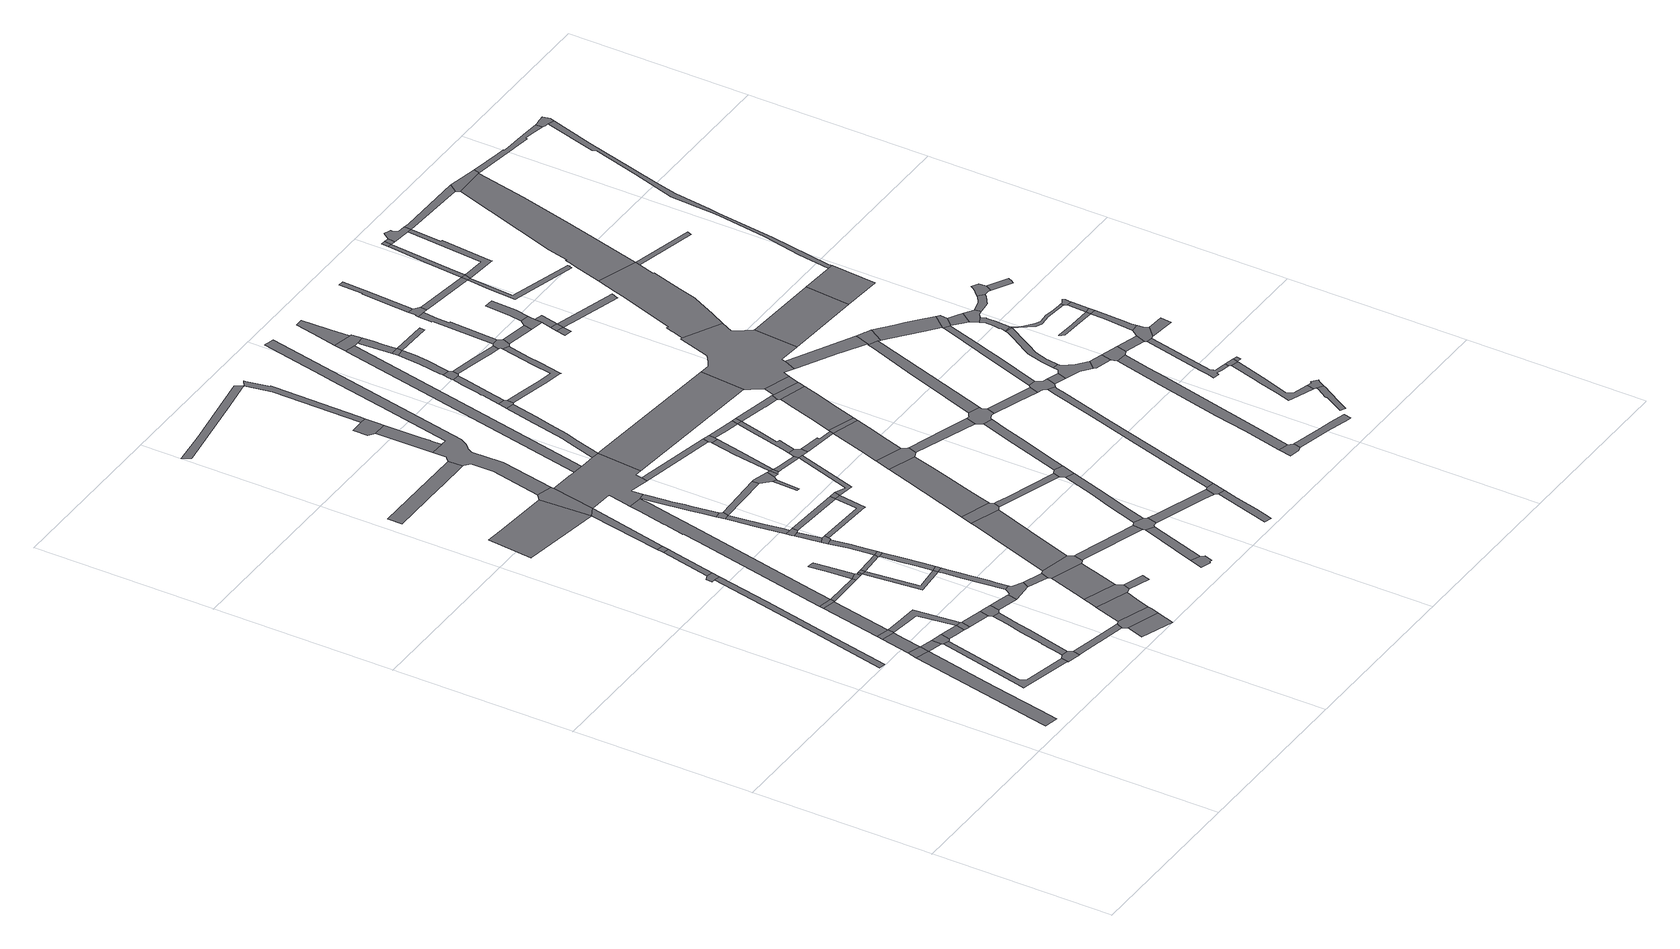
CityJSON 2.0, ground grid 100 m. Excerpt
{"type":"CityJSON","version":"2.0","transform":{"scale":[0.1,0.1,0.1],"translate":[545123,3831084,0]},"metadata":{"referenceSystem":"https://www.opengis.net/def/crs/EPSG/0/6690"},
"CityObjects":{
"road1":{"type":"Road","attributes":{"RoadStructureAttribute.sectionType":"1"},"geometry":[{"type":"MultiSurface","lod":"1","boundaries":[[[0,1,2,3,4,5,6,7,8,9]]]}]},
"road2":{"type":"Road","geometry":[{"type":"MultiSurface","lod":"1","boundaries":[[[10,0,9,11]]]}]},
"road3":{"type":"Road","attributes":{"RoadStructureAttribute.sectionType":"1"},"geometry":[{"type":"MultiSurface","lod":"1","boundaries":[[[12,13,14,15,16,17,18,19,20,21,22]]]}]},
"road4":{"type":"Road","attributes":{"RoadStructureAttribute.sectionType":"1"},"geometry":[{"type":"MultiSurface","lod":"1","boundaries":[[[23,10,11,24,25]]]}]},
"road5":{"type":"Road","attributes":{"RoadStructureAttribute.sectionType":"1"},"geometry":[{"type":"MultiSurface","lod":"1","boundaries":[[[26,27,11,9,28,29,30]]]}]},
"road6":{"type":"Road","geometry":[{"type":"MultiSurface","lod":"1","boundaries":[[[31,23,25,32,33]]]}]},
"road7":{"type":"Road","attributes":{"RoadStructureAttribute.sectionType":"1"},"geometry":[{"type":"MultiSurface","lod":"1","boundaries":[[[34,35,36,37,38,39,40,41]]]}]},
"road8":{"type":"Road","geometry":[{"type":"MultiSurface","lod":"1","boundaries":[[[30,29,42,12,22,43,44,45]]]}]},
"road9":{"type":"Road","geometry":[{"type":"MultiSurface","lod":"1","boundaries":[[[46,17,16,47,48,49,50]]]}]},
"road10":{"type":"Road","attributes":{"RoadStructureAttribute.sectionType":"1"},"geometry":[{"type":"MultiSurface","lod":"1","boundaries":[[[51,31,33,52,53]]]}]},
"road11":{"type":"Road","attributes":{"RoadStructureAttribute.sectionType":"1"},"geometry":[{"type":"MultiSurface","lod":"1","boundaries":[[[54,55,56,45,44,57,58,59,60,61]]]}]},
"road12":{"type":"Road","attributes":{"RoadStructureAttribute.sectionType":"1"},"geometry":[{"type":"MultiSurface","lod":"1","boundaries":[[[62,63,64,33,32,65,66,67,61,68]]]}]},
"road13":{"type":"Road","geometry":[{"type":"MultiSurface","lod":"1","boundaries":[[[61,60,69,70,71,68]]]}]},
"road14":{"type":"Road","attributes":{"RoadStructureAttribute.sectionType":"1"},"geometry":[{"type":"MultiSurface","lod":"1","boundaries":[[[72,73,74,75,76,77,78,79,46,50,80,81,82,83,84,85,86]]]}]},
"road15":{"type":"Road","geometry":[{"type":"MultiSurface","lod":"1","boundaries":[[[87,51,53,88,89]]]}]},
"road16":{"type":"Road","attributes":{"RoadStructureAttribute.sectionType":"1"},"geometry":[{"type":"MultiSurface","lod":"1","boundaries":[[[90,49,48,91,92,93,94,95]]]}]},
"road17":{"type":"Road","attributes":{"RoadStructureAttribute.sectionType":"1"},"geometry":[{"type":"MultiSurface","lod":"1","boundaries":[[[96,71,70,97,98]]]}]},
"road18":{"type":"Road","geometry":[{"type":"MultiSurface","lod":"1","boundaries":[[[99,100,101,34,41,102]]]}]},
"road19":{"type":"Road","attributes":{"RoadStructureAttribute.sectionType":"1"},"geometry":[{"type":"MultiSurface","lod":"1","boundaries":[[[89,88,103,104]]]}]},
"road20":{"type":"Road","geometry":[{"type":"MultiSurface","lod":"1","boundaries":[[[105,98,97,72,86,106,107,108]]]}]},
"road21":{"type":"Road","attributes":{"RoadStructureAttribute.sectionType":"1"},"geometry":[{"type":"MultiSurface","lod":"1","boundaries":[[[109,99,102,110,111]]]}]},
"road22":{"type":"Road","attributes":{"RoadStructureAttribute.sectionType":"1"},"geometry":[{"type":"MultiSurface","lod":"1","boundaries":[[[112,113,114,115,116]]]}]},
"road23":{"type":"Road","attributes":{"RoadStructureAttribute.sectionType":"1"},"geometry":[{"type":"MultiSurface","lod":"1","boundaries":[[[117,108,107,118,119]]]}]},
"road24":{"type":"Road","geometry":[{"type":"MultiSurface","lod":"1","boundaries":[[[120,121,95,94,122,112,116,123,124]]]}]},
"road25":{"type":"Road","geometry":[{"type":"MultiSurface","lod":"1","boundaries":[[[125,109,111,126]]]}]},
"road26":{"type":"Road","geometry":[{"type":"MultiSurface","lod":"1","boundaries":[[[127,104,103,128,129]]]}]},
"road27":{"type":"Road","attributes":{"function":"3","RoadStructureAttribute.sectionType":"1"},"geometry":[{"type":"MultiSurface","lod":"1","boundaries":[[[130,131,132,133,134,135]]]}]},
"road28":{"type":"Road","geometry":[{"type":"MultiSurface","lod":"1","boundaries":[[[136,137,138,139,140,141,142,143,144,104,127]]]}]},
"road29":{"type":"Road","attributes":{"RoadStructureAttribute.sectionType":"1"},"geometry":[{"type":"MultiSurface","lod":"1","boundaries":[[[145,129,128,146]]]}]},
"road30":{"type":"Road","geometry":[{"type":"MultiSurface","lod":"1","boundaries":[[[147,145,146,148]]]}]},
"road31":{"type":"Road","attributes":{"RoadStructureAttribute.sectionType":"1"},"geometry":[{"type":"MultiSurface","lod":"1","boundaries":[[[149,150,151,152,153,154,155,156,157,158,87,89,159,160,161,162,163,164,165,166,167]]]}]},
"road32":{"type":"Road","attributes":{"RoadStructureAttribute.sectionType":"1"},"geometry":[{"type":"MultiSurface","lod":"1","boundaries":[[[168,169,120,124,170,171]]]}]},
"road33":{"type":"Road","geometry":[{"type":"MultiSurface","lod":"1","boundaries":[[[172,173,174,175,176,177,119,118,178,179]]]}]},
"road34":{"type":"Road","attributes":{"RoadStructureAttribute.sectionType":"1"},"geometry":[{"type":"MultiSurface","lod":"1","boundaries":[[[146,180,181,182,183,148]]]}]},
"road35":{"type":"Road","attributes":{"RoadStructureAttribute.sectionType":"1"},"geometry":[{"type":"MultiSurface","lod":"1","boundaries":[[[184,134,125,126]]]}]},
"road36":{"type":"Road","attributes":{"RoadStructureAttribute.sectionType":"1"},"geometry":[{"type":"MultiSurface","lod":"1","boundaries":[[[185,186,187,188,189,190,181,191,192,193,194,174,173]]]}]},
"road37":{"type":"Road","attributes":{"RoadStructureAttribute.sectionType":"1"},"geometry":[{"type":"MultiSurface","lod":"1","boundaries":[[[195,147,148,196]]]}]},
"road38":{"type":"Road","attributes":{"RoadStructureAttribute.sectionType":"1"},"geometry":[{"type":"MultiSurface","lod":"1","boundaries":[[[197,198,168,171,199,200,201]]]}]},
"road39":{"type":"Road","geometry":[{"type":"MultiSurface","lod":"1","boundaries":[[[202,182,181,190]]]}]},
"road40":{"type":"Road","attributes":{"RoadStructureAttribute.sectionType":"1"},"geometry":[{"type":"MultiSurface","lod":"1","boundaries":[[[179,178,203,204]]]}]},
"road41":{"type":"Road","attributes":{"RoadStructureAttribute.sectionType":"1"},"geometry":[{"type":"MultiSurface","lod":"1","boundaries":[[[205,206,207,208,209,210,211,212,213]]]}]},
"road42":{"type":"Road","attributes":{"RoadStructureAttribute.sectionType":"1"},"geometry":[{"type":"MultiSurface","lod":"1","boundaries":[[[214,215,216,217,218,219,220,182,202]]]}]},
"road43":{"type":"Road","geometry":[{"type":"MultiSurface","lod":"1","boundaries":[[[221,195,196,217,216]]]}]},
"road44":{"type":"Road","attributes":{"RoadStructureAttribute.sectionType":"1"},"geometry":[{"type":"MultiSurface","lod":"1","boundaries":[[[222,223,224,197,201,225,226,227,228]]]}]},
"road45":{"type":"Road","attributes":{"RoadStructureAttribute.sectionType":"1"},"geometry":[{"type":"MultiSurface","lod":"1","boundaries":[[[229,230,231,232,233,234,195,221]]]}]},
"road46":{"type":"Road","geometry":[{"type":"MultiSurface","lod":"1","boundaries":[[[235,236,233,232,237,238,239,240]]]}]},
"road47":{"type":"Road","attributes":{"RoadStructureAttribute.sectionType":"1"},"geometry":[{"type":"MultiSurface","lod":"1","boundaries":[[[241,242,243,244,245,236,235]]]}]},
"road48":{"type":"Road","geometry":[{"type":"MultiSurface","lod":"1","boundaries":[[[246,247,135,134,184,248,249,250]]]}]},
"road49":{"type":"Road","geometry":[{"type":"MultiSurface","lod":"1","boundaries":[[[251,252,200,199]]]}]},
"road50":{"type":"Road","geometry":[{"type":"MultiSurface","lod":"1","boundaries":[[[253,254,244,243,255,256,257]]]}]},
"road51":{"type":"Road","attributes":{"RoadStructureAttribute.sectionType":"1"},"geometry":[{"type":"MultiSurface","lod":"1","boundaries":[[[258,259,260,261,262,263,264,253,257]]]}]},
"road52":{"type":"Road","geometry":[{"type":"MultiSurface","lod":"1","boundaries":[[[265,204,203,222,228,266,267,268,269,270]]]}]},
"road53":{"type":"Road","geometry":[{"type":"MultiSurface","lod":"1","boundaries":[[[271,262,261,272,273,274,275]]]}]},
"road54":{"type":"Road","attributes":{"RoadStructureAttribute.sectionType":"1"},"geometry":[{"type":"MultiSurface","lod":"1","boundaries":[[[276,277,278,279,280,281,282,283,284,285,286,287,288,289,271,275]]]}]},
"road55":{"type":"Road","geometry":[{"type":"MultiSurface","lod":"1","boundaries":[[[290,291,292,248,184,293,294,295,149,167,296,283,282,297,298,299,300,301,302,303,304,305,306,307]]]}]},
"road56":{"type":"Road","attributes":{"RoadStructureAttribute.sectionType":"1"},"geometry":[{"type":"MultiSurface","lod":"1","boundaries":[[[308,309,310,240,239,311,312,313,314]]]}]},
"road57":{"type":"Road","attributes":{"RoadStructureAttribute.sectionType":"1"},"geometry":[{"type":"MultiSurface","lod":"1","boundaries":[[[256,255,308,315]]]}]},
"road58":{"type":"Road","attributes":{"RoadStructureAttribute.sectionType":"1"},"geometry":[{"type":"MultiSurface","lod":"1","boundaries":[[[316,317,318,319,265,270,320,321,322]]]}]},
"road59":{"type":"Road","attributes":{"RoadStructureAttribute.sectionType":"1"},"geometry":[{"type":"MultiSurface","lod":"1","boundaries":[[[323,272,261,324,325]]]}]},
"road60":{"type":"Road","attributes":{"RoadStructureAttribute.sectionType":"1"},"geometry":[{"type":"MultiSurface","lod":"1","boundaries":[[[326,327,328,329,330,331,332,333,334,335]]]}]},
"road61":{"type":"Road","geometry":[{"type":"MultiSurface","lod":"1","boundaries":[[[336,337,338,339,340,341,342,343]]]}]},
"road62":{"type":"Road","attributes":{"RoadStructureAttribute.sectionType":"1"},"geometry":[{"type":"MultiSurface","lod":"1","boundaries":[[[344,345,268,267,346,347,348,349,350,351]]]}]},
"road63":{"type":"Road","geometry":[{"type":"MultiSurface","lod":"1","boundaries":[[[352,353,354,355,356,357,358,359,360]]]}]},
"road64":{"type":"Road","geometry":[{"type":"MultiSurface","lod":"1","boundaries":[[[315,308,314,361]]]}]},
"road65":{"type":"Road","attributes":{"RoadStructureAttribute.sectionType":"1"},"geometry":[{"type":"MultiSurface","lod":"1","boundaries":[[[362,336,343,363]]]}]},
"road66":{"type":"Road","geometry":[{"type":"MultiSurface","lod":"1","boundaries":[[[364,365,366,367,352,360,368,369]]]}]},
"road67":{"type":"Road","geometry":[{"type":"MultiSurface","lod":"1","boundaries":[[[370,371,372,373]]]}]},
"road68":{"type":"Road","geometry":[{"type":"MultiSurface","lod":"1","boundaries":[[[374,316,322,375,376,377,378,379]]]}]},
"road69":{"type":"Road","geometry":[{"type":"MultiSurface","lod":"1","boundaries":[[[380,323,325,370,373,381,382]]]}]},
"road70":{"type":"Road","attributes":{"RoadStructureAttribute.sectionType":"1"},"geometry":[{"type":"MultiSurface","lod":"1","boundaries":[[[382,381,383,384]]]}]},
"road71":{"type":"Road","attributes":{"RoadStructureAttribute.sectionType":"1"},"geometry":[{"type":"MultiSurface","lod":"1","boundaries":[[[385,300,299,386,387,388]]]}]},
"road72":{"type":"Road","geometry":[{"type":"MultiSurface","lod":"1","boundaries":[[[384,383,389,390,391]]]}]},
"road73":{"type":"Road","geometry":[{"type":"MultiSurface","lod":"1","boundaries":[[[392,351,350,362,363,393,394,395,396]]]}]},
"road74":{"type":"Road","attributes":{"RoadStructureAttribute.sectionType":"1"},"geometry":[{"type":"MultiSurface","lod":"1","boundaries":[[[397,398,399,400,401,402,403,404,405,406,356,355,407,408,213,212,409,410,411,246,250,412,413,414,415,416,417,418,419,420,421,422,423,424,425,426,427,428]]]}]},
"road75":{"type":"Road","attributes":{"RoadStructureAttribute.sectionType":"1"},"geometry":[{"type":"MultiSurface","lod":"1","boundaries":[[[429,430,431,432,433,434,435,335,436,364,369]]]}]},
"road76":{"type":"Road","attributes":{"RoadStructureAttribute.sectionType":"1"},"geometry":[{"type":"MultiSurface","lod":"1","boundaries":[[[437,438,361,314,439,440]]]}]},
"road77":{"type":"Road","attributes":{"RoadStructureAttribute.sectionType":"1"},"geometry":[{"type":"MultiSurface","lod":"1","boundaries":[[[441,442,443,374,379,444,445,446,447,448]]]}]},
"road78":{"type":"Road","attributes":{"RoadStructureAttribute.sectionType":"1"},"geometry":[{"type":"MultiSurface","lod":"1","boundaries":[[[449,450,451,452,453,305,304,454,455,456,457,458]]]}]},
"road79":{"type":"Road","attributes":{"RoadStructureAttribute.sectionType":"1"},"geometry":[{"type":"MultiSurface","lod":"1","boundaries":[[[459,460,461,391,390,462,463,437,464]]]}]},
"road80":{"type":"Road","attributes":{"RoadStructureAttribute.sectionType":"1"},"geometry":[{"type":"MultiSurface","lod":"1","boundaries":[[[465,466,467,384,391,468,469]]]}]},
"road81":{"type":"Road","attributes":{"RoadStructureAttribute.sectionType":"1"},"geometry":[{"type":"MultiSurface","lod":"1","boundaries":[[[470,471,472,377,376,473,474,475]]]}]},
"road82":{"type":"Road","attributes":{"RoadStructureAttribute.sectionType":"1"},"geometry":[{"type":"MultiSurface","lod":"1","boundaries":[[[476,477,478,479,307,306,480,481,482,483]]]}]},
"road83":{"type":"Road","attributes":{"RoadStructureAttribute.sectionType":"1"},"geometry":[{"type":"MultiSurface","lod":"1","boundaries":[[[484,485,486,392,396,487,488,489,490]]]}]},
"road84":{"type":"Road","geometry":[{"type":"MultiSurface","lod":"1","boundaries":[[[491,464,437,440,492,493,494]]]}]},
"road85":{"type":"Road","geometry":[{"type":"MultiSurface","lod":"1","boundaries":[[[388,387,495,496,465,469,497,498]]]}]},
"road86":{"type":"Road","attributes":{"RoadStructureAttribute.sectionType":"1"},"geometry":[{"type":"MultiSurface","lod":"1","boundaries":[[[499,500,395,394,501,502,503,504]]]}]},
"road87":{"type":"Road","geometry":[{"type":"MultiSurface","lod":"1","boundaries":[[[505,506,449,458,507,508,509,510,511,512]]]}]},
"road88":{"type":"Road","geometry":[{"type":"MultiSurface","lod":"1","boundaries":[[[513,441,448,514,515,516,517,518]]]}]},
"road89":{"type":"Road","attributes":{"RoadStructureAttribute.sectionType":"1"},"geometry":[{"type":"MultiSurface","lod":"1","boundaries":[[[519,520,521,522,523,524,525,526]]]}]},
"road90":{"type":"Road","attributes":{"RoadStructureAttribute.sectionType":"1"},"geometry":[{"type":"MultiSurface","lod":"1","boundaries":[[[527,528,529,491,494,530,531,532,533]]]}]},
"road91":{"type":"Road","attributes":{"RoadStructureAttribute.sectionType":"1"},"geometry":[{"type":"MultiSurface","lod":"1","boundaries":[[[498,497,534,527,535]]]}]},
"road92":{"type":"Road","attributes":{"function":"3","RoadStructureAttribute.sectionType":"1"},"geometry":[{"type":"MultiSurface","lod":"1","boundaries":[[[536,304,303,537,538]]]}]},
"road93":{"type":"Road","attributes":{"RoadStructureAttribute.sectionType":"1"},"geometry":[{"type":"MultiSurface","lod":"1","boundaries":[[[539,540,493,492,541,542]]]}]},
"road94":{"type":"Road","attributes":{"RoadStructureAttribute.sectionType":"1"},"geometry":[{"type":"MultiSurface","lod":"1","boundaries":[[[543,544,545,546,547,548,505,512,549,550,551,552,553]]]}]},
"road95":{"type":"Road","geometry":[{"type":"MultiSurface","lod":"1","boundaries":[[[554,475,474,484,490,555]]]}]},
"road96":{"type":"Road","attributes":{"RoadStructureAttribute.sectionType":"1"},"geometry":[{"type":"MultiSurface","lod":"1","boundaries":[[[541,556,513,518,557,558,559,560]]]}]},
"road97":{"type":"Road","geometry":[{"type":"MultiSurface","lod":"1","boundaries":[[[535,527,533,561]]]}]},
"road98":{"type":"Road","geometry":[{"type":"MultiSurface","lod":"1","boundaries":[[[562,504,503,519,526,563]]]}]},
"road99":{"type":"Road","geometry":[{"type":"MultiSurface","lod":"1","boundaries":[[[564,565,566,567,543,553,568,569,570,571,572]]]}]},
"road100":{"type":"Road","geometry":[{"type":"MultiSurface","lod":"1","boundaries":[[[573,542,541,560,574]]]}]},
"road101":{"type":"Road","attributes":{"RoadStructureAttribute.sectionType":"1"},"geometry":[{"type":"MultiSurface","lod":"1","boundaries":[[[575,576,577,578,579,509,508,580,581,582,583,584,585,586,587,588]]]}]},
"road102":{"type":"Road","attributes":{"RoadStructureAttribute.sectionType":"1"},"geometry":[{"type":"MultiSurface","lod":"1","boundaries":[[[589,590,591,592,593,594,595,596,597,564,572]]]}]},
"road103":{"type":"Road","attributes":{"RoadStructureAttribute.sectionType":"1"},"geometry":[{"type":"MultiSurface","lod":"1","boundaries":[[[598,516,515,599,600]]]}]},
"road104":{"type":"Road","attributes":{"RoadStructureAttribute.sectionType":"1"},"geometry":[{"type":"MultiSurface","lod":"1","boundaries":[[[561,533,601,602,603,604]]]}]},
"road105":{"type":"Road","attributes":{"RoadStructureAttribute.sectionType":"1"},"geometry":[{"type":"MultiSurface","lod":"1","boundaries":[[[605,606,607,554,555,608,609,610,611,612]]]}]},
"road106":{"type":"Road","geometry":[{"type":"MultiSurface","lod":"1","boundaries":[[[613,614,593,592]]]}]},
"road107":{"type":"Road","geometry":[{"type":"MultiSurface","lod":"1","boundaries":[[[615,476,483,616,617,618,619,620]]]}]},
"road108":{"type":"Road","attributes":{"RoadStructureAttribute.sectionType":"1"},"geometry":[{"type":"MultiSurface","lod":"1","boundaries":[[[621,622,570,569,623,624,625,626]]]}]},
"road109":{"type":"Road","attributes":{"RoadStructureAttribute.sectionType":"1"},"geometry":[{"type":"MultiSurface","lod":"1","boundaries":[[[627,628,629,617,616,630,614,613]]]}]},
"road110":{"type":"Road","attributes":{"RoadStructureAttribute.sectionType":"1"},"geometry":[{"type":"MultiSurface","lod":"1","boundaries":[[[631,632,633,634,573,574,635,636,637,638]]]}]},
"road111":{"type":"Road","attributes":{"RoadStructureAttribute.sectionType":"1"},"geometry":[{"type":"MultiSurface","lod":"1","boundaries":[[[639,640,641,615,620,642,643,644,645]]]}]},
"road112":{"type":"Road","geometry":[{"type":"MultiSurface","lod":"1","boundaries":[[[646,647,648,649,613,592]]]}]},
"road113":{"type":"Road","geometry":[{"type":"MultiSurface","lod":"1","boundaries":[[[604,603,650,631,638,651,652,653]]]}]},
"road114":{"type":"Road","geometry":[{"type":"MultiSurface","lod":"1","boundaries":[[[654,655,656,657,600,599,658,659,605,612,660,661,662,663,664,665]]]}]},
"road115":{"type":"Road","attributes":{"RoadStructureAttribute.sectionType":"1"},"geometry":[{"type":"MultiSurface","lod":"1","boundaries":[[[666,667,668,669,670,671,672,673,674,562,563,675,676,677,678,679,680]]]}]},
"road116":{"type":"Road","geometry":[{"type":"MultiSurface","lod":"1","boundaries":[[[681,653,652,682]]]}]},
"road117":{"type":"Road","geometry":[{"type":"MultiSurface","lod":"1","boundaries":[[[683,684,685,686,626,625,687,575,588,688,689]]]}]},
"road118":{"type":"Road","geometry":[{"type":"MultiSurface","lod":"1","boundaries":[[[690,691,692,693,694,695]]]}]},
"road119":{"type":"Road","attributes":{"RoadStructureAttribute.sectionType":"1"},"geometry":[{"type":"MultiSurface","lod":"1","boundaries":[[[696,697,698,699,684,683,700,701,702,703]]]}]},
"road120":{"type":"Road","attributes":{"RoadStructureAttribute.sectionType":"1"},"geometry":[{"type":"MultiSurface","lod":"1","boundaries":[[[689,688,704,705]]]}]},
"road121":{"type":"Road","attributes":{"RoadStructureAttribute.sectionType":"1"},"geometry":[{"type":"MultiSurface","lod":"1","boundaries":[[[706,663,662,707,708,709,710]]]}]},
"road122":{"type":"Road","geometry":[{"type":"MultiSurface","lod":"1","boundaries":[[[711,712,713,714,696,703,715,716,717,718,719,720]]]}]},
"road123":{"type":"Road","geometry":[{"type":"MultiSurface","lod":"1","boundaries":[[[721,722,723,724,725]]]}]},
"road124":{"type":"Road","geometry":[{"type":"MultiSurface","lod":"1","boundaries":[[[726,727,728,729,730,538,537,731,681,682,732,733,734,735,736,737,738,739,740,741,742,743,744]]]}]},
"road125":{"type":"Road","attributes":{"RoadStructureAttribute.sectionType":"1"},"geometry":[{"type":"MultiSurface","lod":"1","boundaries":[[[745,721,725,746]]]}]},
"road126":{"type":"Road","geometry":[{"type":"MultiSurface","lod":"1","boundaries":[[[747,705,704,748,749,750]]]}]},
"road127":{"type":"Road","attributes":{"RoadStructureAttribute.sectionType":"1"},"geometry":[{"type":"MultiSurface","lod":"1","boundaries":[[[751,752,753,754,654,665,755,756]]]}]},
"road128":{"type":"Road","attributes":{"RoadStructureAttribute.sectionType":"1"},"geometry":[{"type":"MultiSurface","lod":"1","boundaries":[[[757,758,749,748,745,746]]]}]},
"road129":{"type":"Road","attributes":{"RoadStructureAttribute.sectionType":"1"},"geometry":[{"type":"MultiSurface","lod":"1","boundaries":[[[759,760,761,762,711,720,763,764]]]}]},
"road130":{"type":"Road","attributes":{"RoadStructureAttribute.sectionType":"1"},"geometry":[{"type":"MultiSurface","lod":"1","boundaries":[[[765,766,694,693,767,768,769,770]]]}]},
"road131":{"type":"Road","attributes":{"RoadStructureAttribute.sectionType":"1"},"geometry":[{"type":"MultiSurface","lod":"1","boundaries":[[[771,772,773,774,747,750]]]}]},
"road132":{"type":"Road","geometry":[{"type":"MultiSurface","lod":"1","boundaries":[[[775,710,709,776,777,666,680,778,779,780,781]]]}]},
"road133":{"type":"Road","attributes":{"RoadStructureAttribute.sectionType":"1"},"geometry":[{"type":"MultiSurface","lod":"1","boundaries":[[[782,783,784,734,733,785,786,787,788,789,790]]]}]},
"road134":{"type":"Road","attributes":{"RoadStructureAttribute.sectionType":"1"},"geometry":[{"type":"MultiSurface","lod":"1","boundaries":[[[717,716,791,792,793]]]}]},
"road135":{"type":"Road","attributes":{"RoadStructureAttribute.sectionType":"1"},"geometry":[{"type":"MultiSurface","lod":"1","boundaries":[[[794,795,796,797,690,695,798,799,800,801]]]}]},
"road136":{"type":"Road","attributes":{"RoadStructureAttribute.sectionType":"1"},"geometry":[{"type":"MultiSurface","lod":"1","boundaries":[[[802,779,778,803,804]]]}]},
"road137":{"type":"Road","attributes":{"RoadStructureAttribute.sectionType":"1"},"geometry":[{"type":"MultiSurface","lod":"1","boundaries":[[[805,806,807,808,809,746,725]]]}]},
"road138":{"type":"Road","geometry":[{"type":"MultiSurface","lod":"1","boundaries":[[[810,811,804,803,812,813,814,815,816,817]]]}]},
"road139":{"type":"Road","attributes":{"RoadStructureAttribute.sectionType":"1"},"geometry":[{"type":"MultiSurface","lod":"1","boundaries":[[[818,819,820,775,781,821,822,823,824]]]}]},
"road140":{"type":"Road","geometry":[{"type":"MultiSurface","lod":"1","boundaries":[[[825,826,827,790,789,751,756,828,829]]]}]},
"road141":{"type":"Road","geometry":[{"type":"MultiSurface","lod":"1","boundaries":[[[793,792,830,831]]]}]},
"road142":{"type":"Road","attributes":{"RoadStructureAttribute.sectionType":"1"},"geometry":[{"type":"MultiSurface","lod":"1","boundaries":[[[832,833,834,835,836,837,838,839,840,841,842,843,844]]]}]},
"road143":{"type":"Road","attributes":{"RoadStructureAttribute.sectionType":"1"},"geometry":[{"type":"MultiSurface","lod":"1","boundaries":[[[845,846,847,848,849,850,851,852,744,743,853,854,855,856,857,858,859,860,861]]]}]},
"road144":{"type":"Road","attributes":{"RoadStructureAttribute.sectionType":"1"},"geometry":[{"type":"MultiSurface","lod":"1","boundaries":[[[814,813,862,863,864]]]}]},
"road145":{"type":"Road","attributes":{"function":"3","RoadStructureAttribute.sectionType":"1"},"geometry":[{"type":"MultiSurface","lod":"1","boundaries":[[[865,739,738,866,867]]]}]},
"road146":{"type":"Road","attributes":{"RoadStructureAttribute.sectionType":"1"},"geometry":[{"type":"MultiSurface","lod":"1","boundaries":[[[868,869,870,871,872,873,874,875,876,877,878,879,880,881,882,883,884]]]}]},
"road147":{"type":"Road","attributes":{"RoadStructureAttribute.sectionType":"1"},"geometry":[{"type":"MultiSurface","lod":"1","boundaries":[[[792,885,886,887,888,889,890,830]]]}]},
"road148":{"type":"Road","attributes":{"RoadStructureAttribute.sectionType":"1"},"geometry":[{"type":"MultiSurface","lod":"1","boundaries":[[[891,892,793,831,893,894]]]}]},
"road149":{"type":"Road","attributes":{"RoadStructureAttribute.sectionType":"1"},"geometry":[{"type":"MultiSurface","lod":"1","boundaries":[[[895,896,897,898,899,900,901,902,903,810,817,904,905,906,907,908,909,910]]]}]},
"road150":{"type":"Road","attributes":{"RoadStructureAttribute.sectionType":"1"},"geometry":[{"type":"MultiSurface","lod":"1","boundaries":[[[911,912,913,829,828,914,915,916,917,918]]]}]},
"road151":{"type":"Road","geometry":[{"type":"MultiSurface","lod":"1","boundaries":[[[919,920,921,922,923,878,877,832,844,924,925]]]}]},
"road152":{"type":"Road","geometry":[{"type":"MultiSurface","lod":"1","boundaries":[[[864,863,794,801,926,927]]]}]},
"road153":{"type":"Road","attributes":{"RoadStructureAttribute.sectionType":"1"},"geometry":[{"type":"MultiSurface","lod":"1","boundaries":[[[928,929,831,830,930,931,932,933,934,935]]]}]},
"road154":{"type":"Road","geometry":[{"type":"MultiSurface","lod":"1","boundaries":[[[936,891,894,937]]]}]},
"road155":{"type":"Road","attributes":{"RoadStructureAttribute.sectionType":"1"},"geometry":[{"type":"MultiSurface","lod":"1","boundaries":[[[938,939,940,941,942,943,944,945,946,947,948,949,950,951,952,953,954,955]]]}]},
"road156":{"type":"Road","geometry":[{"type":"MultiSurface","lod":"1","boundaries":[[[956,918,917,818,824,957,958]]]}]},
"road157":{"type":"Road","geometry":[{"type":"MultiSurface","lod":"1","boundaries":[[[948,947,868,884,959,960]]]}]},
"road158":{"type":"Road","geometry":[{"type":"MultiSurface","lod":"1","boundaries":[[[937,894,961,962,963]]]}]},
"road159":{"type":"Road","geometry":[{"type":"MultiSurface","lod":"1","boundaries":[[[964,895,910]]]}]},
"road160":{"type":"Road","attributes":{"RoadStructureAttribute.sectionType":"1"},"geometry":[{"type":"MultiSurface","lod":"1","boundaries":[[[965,958,957,966,967,968]]]}]},
"road161":{"type":"Road","attributes":{"RoadStructureAttribute.sectionType":"1"},"geometry":[{"type":"MultiSurface","lod":"1","boundaries":[[[960,959,969,970]]]}]},
"road162":{"type":"Road","attributes":{"RoadStructureAttribute.sectionType":"1"},"geometry":[{"type":"MultiSurface","lod":"1","boundaries":[[[971,972,927,926]]]}]},
"road163":{"type":"Road","attributes":{"RoadStructureAttribute.sectionType":"1"},"geometry":[{"type":"MultiSurface","lod":"1","boundaries":[[[973,974,975,976,977,978,979,980,981,982,983,984,895,964]]]}]},
"road164":{"type":"Road","geometry":[{"type":"MultiSurface","lod":"1","boundaries":[[[985,986,987,968,967,988,989,979,978,990,991,992,993,994]]]}]},
"road165":{"type":"Road","geometry":[{"type":"MultiSurface","lod":"1","boundaries":[[[995,963,962,961,996,928,935,997,998,999,1000]]]}]},
"road166":{"type":"Road","geometry":[{"type":"MultiSurface","lod":"1","boundaries":[[[1001,1002,1003,1004,1005,1006,1007,1008]]]}]},
"road167":{"type":"Road","geometry":[{"type":"MultiSurface","lod":"1","boundaries":[[[1009,1010,1011,1012,972,971,938,955,1013,1014]]]}]},
"road168":{"type":"Road","attributes":{"RoadStructureAttribute.sectionType":"1"},"geometry":[{"type":"MultiSurface","lod":"1","boundaries":[[[1015,1016,1017,1018,1019,1020,1021,964,910,1022,1023,1024,1025,1026,1027]]]}]},
"road169":{"type":"Road","geometry":[{"type":"MultiSurface","lod":"1","boundaries":[[[867,866,1028,1029,1030]]]}]},
"road170":{"type":"Road","attributes":{"RoadStructureAttribute.sectionType":"1"},"geometry":[{"type":"MultiSurface","lod":"1","boundaries":[[[1031,1032,1033,1034,1035,1036,994,993,1037,1038,1039,1040,1041,1042,1043,1044]]]}]},
"road171":{"type":"Road","attributes":{"RoadStructureAttribute.sectionType":"1"},"geometry":[{"type":"MultiSurface","lod":"1","boundaries":[[[1045,1014,1013,1046,1047]]]}]},
"road172":{"type":"Road","attributes":{"RoadStructureAttribute.sectionType":"1"},"geometry":[{"type":"MultiSurface","lod":"1","boundaries":[[[1007,1048,1049,1011,1010,1050,1051,1052,1053]]]}]},
"road173":{"type":"Road","geometry":[{"type":"MultiSurface","lod":"1","boundaries":[[[1054,1008,1007,1053]]]}]},
"road174":{"type":"Road","geometry":[{"type":"MultiSurface","lod":"1","boundaries":[[[1055,1056,1057,861,860]]]}]},
"road175":{"type":"Road","attributes":{"RoadStructureAttribute.sectionType":"1"},"geometry":[{"type":"MultiSurface","lod":"1","boundaries":[[[1058,1059,1008,1054,1060]]]}]},
"road176":{"type":"Road","attributes":{"RoadStructureAttribute.sectionType":"1"},"geometry":[{"type":"MultiSurface","lod":"1","boundaries":[[[1061,1062,1063,1064,1065,1066,1067,1068,1069,1070,1071,845,861]]]}]},
"road177":{"type":"Road","geometry":[{"type":"MultiSurface","lod":"1","boundaries":[[[1072,1073,1027,1026,1058,1060,1074,1075,1076]]]}]},
"road178":{"type":"Road","geometry":[{"type":"MultiSurface","lod":"1","boundaries":[[[1077,1078,1079,1080,1081,1031,1044,1082,1083,1084,1085]]]}]},
"road179":{"type":"Road","attributes":{"RoadStructureAttribute.sectionType":"1"},"geometry":[{"type":"MultiSurface","lod":"1","boundaries":[[[1086,997,935,1087,1088]]]}]},
"road180":{"type":"Road","geometry":[{"type":"MultiSurface","lod":"1","boundaries":[[[1089,1090,1091,1084,1083]]]}]},
"road181":{"type":"Road","geometry":[{"type":"MultiSurface","lod":"1","boundaries":[[[1088,1087,1066,1065,1092,1093]]]}]},
"road182":{"type":"Road","attributes":{"RoadStructureAttribute.sectionType":"1"},"geometry":[{"type":"MultiSurface","lod":"1","boundaries":[[[1094,1095,1096,1097,1098,1099,1100,1101,1102,1103,1104,1030,1029,1105,1106,1107,1108,1109,1110,1111,1112,1113]]]}]},
"road183":{"type":"Road","attributes":{"RoadStructureAttribute.sectionType":"1"},"geometry":[{"type":"MultiSurface","lod":"1","boundaries":[[[1114,1115,1116,1117,1118,1119,1093,1092,1120,1121,1122,1123,1124,1125,1126,1127]]]}]},
"road184":{"type":"Road","geometry":[{"type":"MultiSurface","lod":"1","boundaries":[[[1128,1129,1130,1127,1126,1131,1094,1113,1132]]]}]}
},
"vertices":[
[372,903,0],[228,219,0],[220,179,0],[200,82,0],[277,65,0],[276,66,0],[299,173,0],[340,369,0],[371,516,0],[448,879,0],
[388,959,0],[460,934,0],
[539,850,0],[431,381,0],[420,334,0],[445,328,0],[716,267,0],[723,302,0],[485,357,0],[483,359,0],[471,381,0],[467,389,0],[570,840,0],
[422,1120,0],[482,1038,0],[496,1104,0],
[489,927,0],[472,930,0],[530,861,0],[532,860,0],[536,916,0],
[429,1155,0],[498,1104,0],[504,1139,0],
[440,2065,0],[376,1768,0],[302,1428,0],[212,1011,0],[247,1004,0],[336,1421,0],[410,1760,0],[474,2058,0],
[540,852,0],[574,842,0],[589,849,0],[601,901,0],
[749,317,0],[715,263,0],[793,246,0],[802,287,0],[788,308,0],
[501,1495,0],[504,1141,0],[575,1480,0],
[699,878,0],[690,880,0],[619,897,0],[598,847,0],[605,845,0],[646,836,0],[689,825,0],[702,877,0],
[708,1113,0],[707,1124,0],[612,1131,0],[609,1091,0],[673,1084,0],[675,1083,0],[736,875,0],
[714,818,0],[724,816,0],[737,869,0],
[858,764,0],[836,675,0],[813,581,0],[782,451,0],[781,448,0],[766,386,0],[755,338,0],[750,320,0],[789,312,0],[793,328,0],[820,441,0],[850,562,0],[875,666,0],[876,670,0],[897,756,0],
[506,1521,0],[578,1480,0],[580,1505,0],
[937,258,0],[812,242,0],[929,219,0],[937,218,0],[1090,188,0],[1105,223,0],
[748,867,0],[849,786,0],[862,840,0],
[450,2113,0],[422,2104,0],[418,2067,0],[484,2105,0],
[784,1484,0],[783,1504,0],
[890,833,0],[897,757,0],[918,770,0],[930,824,0],
[510,2393,0],[541,2369,0],[545,2386,0],
[1104,161,0],[1074,66,0],[1252,1,0],[1268,50,0],[1285,102,0],
[997,808,0],[1037,741,0],[1050,795,0],
[1126,230,0],[1112,222,0],[1091,186,0],[1300,149,0],[1307,169,0],
[517,2431,0],[553,2423,0],
[823,1515,0],[828,1485,0],[828,1505,0],
[262,3157,0],[172,3165,0],[149,2914,0],[153,2914,0],[595,2843,0],[581,3128,0],
[823,1516,0],[810,1663,0],[803,1734,0],[783,1736,0],[763,1737,0],[764,1734,0],[770,1662,0],[770,1660,0],[782,1514,0],
[842,1506,0],[843,1485,0],
[867,1507,0],[868,1483,0],
[760,2728,0],[747,2670,0],[712,2508,0],[714,2508,0],[690,2400,0],[688,2391,0],[690,2391,0],[691,2391,0],[672,2298,0],[519,1581,0],[582,1512,0],[617,1683,0],[769,2383,0],[796,2509,0],[826,2653,0],[828,2664,0],[838,2712,0],[838,2715,0],[839,2718,0],
[1176,381,0],[1135,256,0],[1335,252,0],[1357,315,0],
[1117,816,0],[1115,831,0],[1081,827,0],[1079,824,0],[1077,820,0],[1061,793,0],[1154,749,0],[1174,787,0],
[876,1168,0],[1044,1182,0],[1041,1209,0],[899,1193,0],
[652,2872,0],
[1108,903,0],[1105,934,0],[1093,1037,0],[1087,1097,0],[1081,1159,0],[1078,1186,0],[1045,1172,0],[1047,1156,0],[1055,1064,0],[1068,941,0],
[1007,1514,0],[1003,1491,0],
[1203,464,0],[1182,399,0],[1388,324,0],[1404,364,0],[1385,399,0],
[1075,1213,0],
[1268,706,0],[1286,749,0],
[529,3666,0],[457,3667,0],[451,3667,0],[77,3669,0],[77,3589,0],[420,3587,0],[451,3587,0],[639,3586,0],[638,3666,0],
[1067,1283,0],[1055,1394,0],[1045,1490,0],[1011,1487,0],[1011,1484,0],[1022,1379,0],[1032,1295,0],
[1042,1518,0],
[1275,687,0],[1270,672,0],[1223,527,0],[1386,405,0],[1426,535,0],[1450,614,0],[1454,626,0],
[1039,1548,0],[1030,1630,0],[1027,1656,0],[1010,1759,0],[975,1753,0],[993,1652,0],
[1002,1801,0],[970,1786,0],[1012,1762,0],[1016,1769,0],[1020,1777,0],[1021,1801,0],
[1001,1805,0],[996,1838,0],[981,1928,0],[949,1924,0],[958,1859,0],
[614,3155,0],[605,3147,0],[700,3118,0],[701,3127,0],[702,3132,0],
[1505,283,0],[1517,325,0],
[943,1967,0],[947,1938,0],[996,1936,0],[998,1966,0],[978,1967,0],
[973,2005,0],[958,2107,0],[943,2224,0],[935,2286,0],[901,2280,0],[905,2249,0],[922,2119,0],
[1305,755,0],[1473,636,0],[1479,639,0],[1491,692,0],[1486,693,0],[1473,720,0],
[894,2328,0],[942,2318,0],[938,2322,0],[932,2326,0],[930,2329,0],
[920,2396,0],[910,2473,0],[905,2510,0],[895,2573,0],[891,2611,0],[880,2712,0],[879,2724,0],[840,2718,0],[842,2706,0],[847,2679,0],[856,2607,0],[869,2510,0],[876,2460,0],[886,2390,0],
[863,3102,0],[861,3102,0],[839,3104,0],[789,2861,0],[789,2859,0],[774,2792,0],[840,2721,0],[872,2787,0],[872,2790,0],[984,2767,0],[992,2801,0],[995,2814,0],[1000,2839,0],[1041,2835,0],[1061,3084,0],[1018,3090,0],[938,3095,0],[868,3102,0],
[1316,1914,0],[1303,1797,0],[1300,1789,0],[1324,1757,0],[1328,1757,0],[1329,1761,0],[1351,1912,0],
[1318,1947,0],
[1472,1252,0],[1463,1222,0],[1385,994,0],[1318,796,0],[1479,736,0],[1561,979,0],[1636,1198,0],
[1239,2332,0],[1077,2289,0],[1241,2294,0],
[656,4868,0],[198,4799,0],[11,4778,0],[9,4777,0],[7,4777,0],[30,4733,0],[35,4734,0],[502,4801,0],[678,4828,0],[680,4828,0],
[1743,192,0],[1738,182,0],[1718,119,0],[1772,102,0],[1782,110,0],[1795,106,0],[1809,152,0],[1794,170,0],
[1651,642,0],[1514,685,0],[1498,633,0],[1619,594,0],[1744,556,0],[1841,524,0],[1847,522,0],[1854,578,0],
[660,4083,0],[662,3868,0],[662,3825,0],[663,3767,0],[744,3767,0],[742,3826,0],[742,3829,0],[741,3885,0],[740,4083,0],
[1359,1945,0],
[1853,508,0],[1895,483,0],
[702,4190,0],[628,4189,0],[627,4110,0],[635,4103,0],[739,4123,0],[739,4190,0],
[1286,2247,0],[1282,2107,0],[1300,2107,0],[1306,2237,0],
[1495,1320,0],[1655,1209,0],[1658,1208,0],[1672,1244,0],[1672,1245,0],[1661,1266,0],
[1253,2332,0],[1322,2261,0],[1337,2309,0],
[1354,2257,0],[1355,2304,0],
[1014,2797,0],[1007,2762,0],[1412,2680,0],[1420,2714,0],
[1355,2266,0],[1371,2264,0],[1375,2298,0],
[1877,590,0],[1903,493,0],[1928,496,0],[1941,549,0],[1928,568,0],
[1024,4918,0],[980,4714,0],[955,4598,0],[931,4481,0],[922,4440,0],[880,4246,0],[870,4198,0],[866,4179,0],[856,4132,0],[777,3763,0],[663,3694,0],[658,3688,0],[645,3586,0],[674,3560,0],[678,3438,0],[766,3436,0],[763,3548,0],[760,3598,0],[760,3599,0],[763,3613,0],[766,3621,0],[769,3629,0],[774,3638,0],[781,3645,0],[789,3652,0],[797,3660,0],[805,3670,0],[812,3681,0],[817,3689,0],[822,3700,0],[826,3708,0],[1082,4906,0],
[739,4226,0],[743,4702,0],[743,4718,0],[740,4718,0],[738,4718,0],[714,4842,0],[713,4850,0],[706,4685,0],
[1521,2239,0],[1419,1921,0],[1442,1901,0],[1545,2236,0],
[1657,1819,0],[1616,1691,0],[1541,1462,0],[1681,1333,0],[1710,1430,0],[1743,1543,0],[1776,1652,0],[1811,1769,0],
[1162,3653,0],[1131,3517,0],[1078,3289,0],[1074,3276,0],[1019,3093,0],[1101,3222,0],[1125,3300,0],[1149,3401,0],[1171,3493,0],[1204,3643,0],
[1475,2275,0],[1427,2284,0],[1393,2292,0],[1411,2260,0],[1413,2259,0],[1521,2266,0],
[1416,2660,0],[1385,2515,0],[1378,2475,0],[1423,2515,0],[1453,2652,0],
[1894,1171,0],[1752,1217,0],[1688,1239,0],[1675,1202,0],[2019,1089,0],[2030,1127,0],
[1178,4560,0],[1176,4550,0],[1107,4230,0],[868,3105,0],[928,3096,0],[1234,4538,0],[1235,4545,0],[1237,4545,0],
[2033,1062,0],[1973,879,0],[1936,768,0],[1929,571,0],[1958,664,0],[2013,830,0],[2083,1043,0],
[1531,2305,0],[1584,2230,0],[1589,2268,0],[1570,2295,0],
[1413,2677,0],[1416,2664,0],[1457,2671,0],[1464,2705,0],
[2268,440,0],[1995,531,0],[2006,469,0],[2215,399,0],[2274,379,0],[2291,432,0],
[1174,3705,0],[1172,3699,0],[1212,3647,0],[1214,3648,0],[1219,3685,0],[1216,3686,0],[1214,3690,0],[1211,3696,0],
[1687,1909,0],[1843,1782,0],[1844,1782,0],[1862,1832,0],[1861,1834,0],[1839,1860,0],
[2289,362,0],[2232,164,0],[2200,54,0],[2243,41,0],[2257,89,0],[2271,142,0],[2305,270,0],[2328,351,0],
[1616,2637,0],[1585,2517,0],[1542,2347,0],[1599,2393,0],[1580,2399,0],[1613,2517,0],[1641,2632,0],
[1538,2654,0],[1623,2672,0],
[1080,3083,0],[1875,2758,0],[1898,3008,0],
[1708,2237,0],[1709,2252,0],[1781,2205,0],[1787,2226,0],
[1233,3992,0],[1221,3935,0],[1212,3892,0],[1202,3842,0],[1196,3815,0],[1196,3811,0],[1236,3806,0],[1242,3836,0],[1250,3875,0],[1268,3954,0],[1276,3991,0],
[2058,1140,0],[2109,1123,0],
[1722,2020,0],[1840,1866,0],[1867,1953,0],[1896,2045,0],[1932,2157,0],
[1648,2667,0],
[2308,438,0],[2349,427,0],
[1244,4055,0],[1239,4021,0],[1238,4016,0],[1237,4009,0],[1285,3998,0],[1288,4001,0],[1295,4034,0],[1292,4038,0],[1283,4049,0],
[1791,2235,0],[1941,2187,0],
[1576,3923,0],[1538,3731,0],[1517,3621,0],[1427,3640,0],[1308,3666,0],[1288,3633,0],[1434,3602,0],[1536,3581,0],[1545,3579,0],[1546,3588,0],[1570,3713,0],[1583,3784,0],[1607,3884,0],[1612,3907,0],
[1286,4066,0],[1311,4184,0],[1321,4259,0],[1321,4329,0],[1275,4321,0],[1273,4281,0],[1266,4196,0],[1247,4073,0],[1246,4069,0],
[2073,1765,0],[2196,1661,0],[2215,1721,0],
[1805,2597,0],[1805,2595,0],[1885,2579,0],[1902,2615,0],
[2217,1626,0],[2150,1422,0],[2096,1257,0],[2124,1171,0],[2192,1378,0],[2229,1492,0],[2253,1566,0],[2268,1609,0],
[1323,4359,0],[1273,4357,0],
[1192,4628,0],[1266,4544,0],[1312,4546,0],[1307,4606,0],[1303,4606,0],[1297,4606,0],
[1555,3980,0],[1441,4003,0],[1433,3969,0],[1526,3948,0],[1568,3939,0],[1576,3975,0],
[1322,4364,0],[1316,4436,0],[1316,4491,0],[1266,4530,0],
[1896,2565,0],[1882,2520,0],[1877,2506,0],[1831,2361,0],[1988,2336,0],[2016,2424,0],[2038,2493,0],[2047,2522,0],
[1245,4873,0],[1214,4728,0],[1213,4727,0],[1294,4719,0],[1294,4729,0],[1292,4813,0],[1290,4873,0],
[1518,4325,0],[1524,4325,0],[1525,4340,0],[1525,4355,0],
[1886,2578,0],[2057,2553,0],[2061,2566,0],[1911,2613,0],
[2258,1734,0],[2250,1729,0],[2239,1722,0],[2231,1716,0],[2203,1649,0],[2208,1641,0],[2272,1621,0],[2296,1632,0],[2316,1626,0],[2333,1677,0],[2318,1699,0],[2323,1713,0],
[2618,1510,0],[2602,1453,0],[2601,1452,0],[2548,1259,0],[2508,1127,0],[2446,921,0],[2357,613,0],[2342,563,0],[2319,479,0],[2376,523,0],[2399,606,0],[2546,1116,0],[2640,1442,0],[2650,1478,0],[2656,1491,0],
[1932,2676,0],[2081,2629,0],
[1629,3985,0],[1590,3983,0],[1586,3980,0],[1578,3976,0],[1579,3936,0],[1630,3919,0],[1647,3963,0],
[2753,300,0],[2737,229,0],[2790,217,0],[2823,225,0],[2830,265,0],[2807,287,0],
[1603,4406,0],[1599,4358,0],[1597,4329,0],[1604,4329,0],[1642,4253,0],[1635,4253,0],[1638,4323,0],[1644,4403,0],
[1790,3888,0],[1798,3934,0],
[2586,1594,0],[2426,1589,0],[2461,1578,0],[2574,1540,0],[2592,1592,0],
[1611,4466,0],[1608,4424,0],[1605,4424,0],[1604,4424,0],[1649,4403,0],[1670,4401,0],[1674,4437,0],[1671,4440,0],[1648,4461,0],[1645,4464,0],
[1839,3777,0],[1827,3724,0],[1848,3719,0],[1869,3715,0],[1880,3767,0],
[2086,3235,0],[2041,3095,0],[2027,3052,0],[1987,3024,0],[1955,3003,0],[1893,2732,0],[2094,2668,0],[2149,2640,0],[2180,2709,0],[2183,2732,0],[2245,2727,0],[2247,2727,0],[2312,2722,0],[2330,2969,0],[2328,2970,0],[2279,3042,0],[2266,3060,0],[2300,3128,0],[2095,3232,0],
[1848,3816,0],[1890,3805,0],
[1824,3968,0],[1862,3874,0],[1866,3916,0],[1874,3958,0],
[2502,2438,0],[2491,2406,0],[2392,2125,0],[2314,1897,0],[2544,2389,0],[2551,2415,0],
[1912,3900,0],[1913,3905,0],
[1637,4869,0],[1633,4735,0],[1628,4735,0],[1619,4598,0],[1661,4739,0],[1669,4867,0],
[3078,207,0],[3008,224,0],[3008,182,0],[3141,146,0],[3155,143,0],[3167,186,0],
[1889,4035,0],[1896,4173,0],[1843,4176,0],[1835,4033,0],
[2604,1605,0],[2602,1530,0],[2604,1530,0],[2678,1505,0],[2695,1557,0],[2673,1564,0],[2647,1598,0],
[2388,2603,0],[2198,2700,0],[2189,2704,0],[2163,2632,0],[2365,2525,0],[2389,2510,0],[2498,2448,0],[2504,2444,0],[2536,2526,0],
[1682,4400,0],[1987,4363,0],[1989,4395,0],
[2997,1346,0],[2927,1066,0],[2843,705,0],[2805,522,0],[2999,1081,0],[3021,1189,0],[3046,1295,0],[3058,1341,0],
[2705,1554,0],[2742,1484,0],[2759,1536,0],
[1934,3752,0],[2226,3670,0],[2227,3674,0],[2233,3693,0],[2238,3708,0],
[2789,1579,0],[2784,1550,0],[2828,1455,0],[2880,1413,0],[2923,1456,0],[2866,1502,0],[2824,1557,0],[2822,1576,0],
[2805,2201,0],[2798,2179,0],[2722,1952,0],[2729,1846,0],[2760,1940,0],[2764,1952,0],[2839,2183,0],
[2590,2501,0],[2580,2506,0],[2558,2516,0],[2562,2406,0],[2614,2490,0],
[2004,4358,0],[2017,4393,0],
[3288,410,0],[3282,396,0],[3246,338,0],[3244,333,0],[3245,332,0],[3247,331,0],[3206,256,0],[3185,218,0],[3211,204,0],[3240,253,0],[3291,338,0],[3315,380,0],[3322,392,0],
[2299,3818,0],[2262,3701,0],[2249,3658,0],[2142,3334,0],[2133,3338,0],[2130,3339,0],[2120,3309,0],[2114,3288,0],[2343,3214,0],[2392,3309,0],[2413,3351,0],[2442,3452,0],[2492,3625,0],[2487,3626,0],[2515,3719,0],[2516,3719,0],[2525,3747,0],
[2895,1401,0],[2985,1377,0],[3000,1435,0],
[2760,2940,0],[2742,2691,0],[2765,2940,0],
[3241,856,0],[3240,852,0],[3198,708,0],[3190,679,0],[3154,548,0],[3142,511,0],[3130,473,0],[3151,465,0],[3226,437,0],[3273,419,0],[3285,461,0],[3197,486,0],[3196,488,0],[3183,511,0],[3180,516,0],[3231,678,0],[3284,845,0],
[1973,4230,0],[1965,4083,0],[2328,3986,0],[2334,4003,0],[2337,4014,0],[1987,4110,0],
[2031,4831,0],[2010,4617,0],[2023,4486,0],[2055,4828,0],
[2935,1931,0],[2933,1925,0],[2932,1922,0],[2931,1917,0],[2904,1872,0],[2875,1823,0],[2845,1772,0],[2827,1743,0],[2801,1652,0],[2832,1633,0],[2833,1643,0],[2856,1718,0],[2891,1778,0],[2921,1829,0],[2959,1894,0],[2974,1919,0],
[2810,2333,0],[2751,2381,0],[2710,2414,0],[2599,2376,0],[2733,2267,0],[2805,2209,0],[2807,2208,0],[2870,2282,0],
[3323,462,0],[3319,462,0],[3318,461,0],[3314,457,0],[3312,454,0],[3339,424,0],[3352,439,0],
[3083,1352,0],[3099,1408,0],
[2185,4812,0],[2149,4382,0],[2172,4343,0],[2182,4342,0],[2183,4352,0],[2207,4635,0],[2199,4635,0],[2210,4809,0],
[2035,4869,0],[2060,4867,0],
[3209,1308,0],[3170,1136,0],[3130,965,0],[3120,920,0],[3110,878,0],[3147,872,0],[3148,876,0],[3150,886,0],[3189,876,0],[3231,866,0],[3236,889,0],[3226,891,0],[3168,903,0],[3164,914,0],[3160,921,0],[3158,925,0],[3186,1051,0],[3242,1301,0],
[2887,2267,0],[2840,2182,0],[2885,2228,0],
[3286,852,0],[3292,877,0],
[2082,4825,0],[2085,4842,0],[2087,4864,0],
[2978,1932,0],
[2941,2194,0],[2892,2137,0],[2911,2120,0],[2957,2184,0],
[3310,848,0],[3314,872,0],
[3202,1319,0],[3223,1374,0],
[2980,1969,0],[2981,2013,0],[2982,2065,0],[2982,2068,0],[2981,2072,0],[2970,2095,0],[2935,2077,0],[2946,2056,0],[2943,2001,0],[2941,1971,0],[2940,1965,0],[2939,1951,0],
[3004,2155,0],[2988,2164,0],[2965,2180,0],[2912,2119,0],[2913,2118,0],[2989,2112,0],[2991,2113,0],[3004,2114,0],[3017,2116,0],[3012,2151,0],
[2117,4903,0],[2179,4813,0],[2214,4849,0],[2172,4854,0],[2152,4876,0],[2155,4889,0],
[3148,1688,0],[3044,1696,0],[3033,1696,0],[3043,1684,0],[3053,1672,0],[3156,1665,0],[3266,1656,0],[3271,1684,0],
[3299,1387,0],[3297,1416,0],[3253,1414,0],[3231,1384,0],[3257,1306,0],[3311,1358,0],
[3252,1822,0],[3206,1827,0],[3145,1834,0],[3092,1831,0],[3064,1845,0],[3008,1887,0],[2991,1911,0],[2991,1896,0],[3044,1826,0],[3078,1814,0],[3141,1817,0],[3264,1805,0],[3265,1821,0],
[2963,2675,0],[2981,2925,0],[2953,2927,0],
[3119,2201,0],[3108,2191,0],[3083,2173,0],[3082,2172,0],[3076,2168,0],[3049,2160,0],[3049,2120,0],[3084,2124,0],[3092,2129,0],[3095,2132,0],[3098,2134,0],[3108,2141,0],[3133,2158,0],[3149,2173,0],
[3384,1352,0],[3404,1290,0],[3410,1352,0],
[3267,1584,0],[3256,1450,0],[3296,1437,0],[3296,1448,0],[3297,1499,0],[3303,1652,0],
[3304,1686,0],
[2861,3637,0],[2865,3649,0],[2868,3662,0],
[3275,1789,0],[3272,1751,0],[3307,1788,0],
[2526,3752,0],[2584,3976,0],[2645,4208,0],[2716,4489,0],[2780,4772,0],[2606,4769,0],[2401,4155,0],[2375,4040,0],[2368,4042,0],[2356,4002,0],[2348,3977,0],
[3300,1834,0],[3276,1820,0],[3307,1804,0],[3307,1807,0],[3307,1822,0],
[3173,2265,0],[3172,2264,0],[3167,2257,0],[3151,2234,0],[3139,2222,0],[3178,2175,0],[3192,2167,0],[3214,2206,0],[3208,2245,0],
[2245,4845,0],[2593,4792,0],[2627,4836,0],
[3300,2106,0],[3311,2125,0],[3322,2145,0],
[2783,4772,0],[2791,4805,0],
[3303,4697,0],[3221,4403,0],[3231,4388,0],[3157,4122,0],[3081,3881,0],[3077,3806,0],[3073,3724,0],[3066,3626,0],[3057,3566,0],[3022,3323,0],[2979,3106,0],[2981,2946,0],[3040,3296,0],[3081,3621,0],[3087,3669,0],[3114,3879,0],[3145,4005,0],[3191,4162,0],[3266,4446,0],[3340,4686,0],
[3188,4751,0],[3116,4756,0],[3038,4763,0],[3007,4765,0],[3007,4771,0],[2963,4776,0],[2963,4745,0],[2997,4739,0],[3053,4732,0],[3145,4720,0],[3147,4730,0],[3212,4717,0],[3267,4705,0],[3265,4743,0],
[3338,4751,0],[3288,4746,0],[3281,4745,0],[3283,4702,0],[3348,4712,0]
]}
